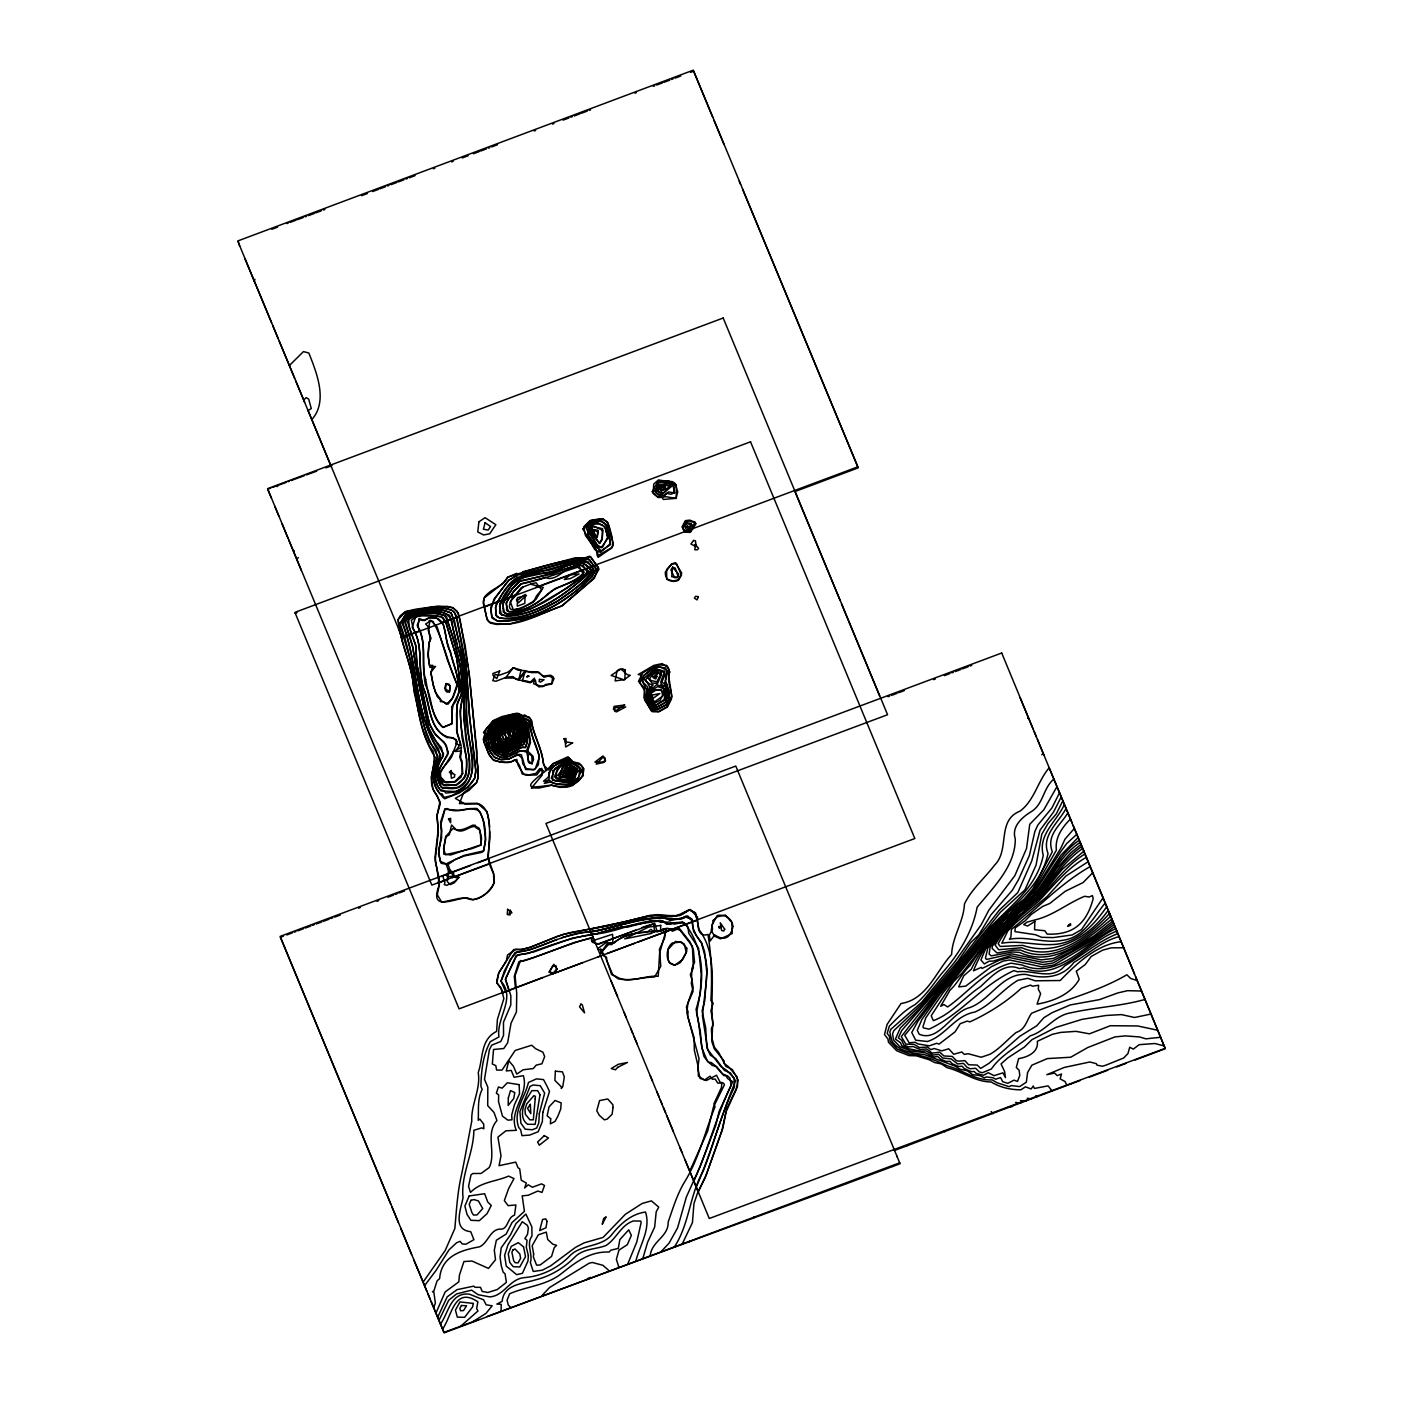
<?xml version="1.0" encoding="UTF-8"?>
<svg xmlns="http://www.w3.org/2000/svg" width="1403" height="1403" viewBox="0 0 1403 1403"><rect width="100%" height="100%" fill="white"/><g stroke="black" fill="none" stroke-linecap="round" stroke-linejoin="round"><path stroke-width="1.5" d="M489.717 831.628L488.191 858.496L489.84 863.81M501.117 1311.191L501.204 1304.334L496.855 1304.071L502.151 1301.353C503.659 1284.096 523.073 1283.78 535.7 1279.799C551.063 1276.046 564.778 1267.4 575.774 1256.211C584.051 1248.617 595.819 1249.319 605.798 1245.618C616.338 1239.182 620.687 1225.082 633.402 1220.961L640.75 1221.084L641.136 1222.609L636.804 1241.901L627.807 1263.91M753.551 1218.242L753.692 1217.015M438.999 877.384L439.314 884.732L437.298 894.676L441.735 902.217L459.553 898.394L467.234 897.867L472.864 899.779C481.86 897.639 491.138 891.94 494.031 882.662L493.47 873.683L490.068 865.756L488.84 858.741L477.914 862.757M438.104 883.153L439.139 878.243L435.14 860.828L438.367 832.382L437.034 815.511L440.209 804.007L437.368 795.834L433.825 791.152C427.126 777.858 437.28 764.582 433.089 751.289C419.357 733.085 418.831 707.989 413.447 686.4C411.868 663.303 399.697 642.223 398.171 619.46L400.101 615.917L405.449 611.498L416.007 609.148L438.332 606.061L452.397 607.499L457.132 611.164L459.991 619.302L467.971 666.741M650.22 1255.931C651.202 1241.427 668.74 1236.815 668.161 1222.101C673.072 1207.948 677.403 1193.199 685.593 1180.309C699.273 1157.37 705.183 1131.169 715.056 1106.686L713.899 1103.81L721.493 1087.378L721.861 1082.45L720.195 1082.397L716.495 1075.242L706.34 1080.52L700.027 1078.381L697.782 1068.385L699.045 1058.739L686.821 1012.703L687.908 1003.092L693.1 991.36L691.276 983.433L691.96 979.206L690.311 974.594L693.363 967.982L692.398 946.201L680.122 930.364L677.316 929.172L672.265 931.224C665.706 922.578 658.06 936.871 650.957 929.382L646.748 932.276C635.296 932.837 622.95 934.731 614.321 942.851L609.06 943.816L602.799 950.796L600.554 948.937L601.063 952.725L606.692 957.618L606.429 959.915L612.725 974.647L618.004 978.768C630.333 981.381 642.504 977.154 654.64 976.997L660.795 966.229L659.428 949.305L664.601 938.169L665.969 929.049L657.165 931.785L654.78 923.437L597.064 944.307L591.522 940.676L591.329 937.958L574.336 942.5L532.211 958.214L523.337 961.02L520.46 960.599L515.076 975.646L516.742 993.429L516.444 1011.949L511.043 1023.155L507.64 1042.832L503.765 1048.532L493.54 1049.479L492.33 1064L495.82 1065.649L496.609 1070.068L502.046 1070.086L515.164 1050.461L531.719 1045.217L535.683 1048.743L542.943 1052.215L544.662 1056.599L541.909 1063.79L536.262 1065.105L533.28 1068.56L523.161 1069.77L516.778 1074.102L513.428 1066.227L508.833 1060.808L506.255 1070.945L511.253 1070.436L514.024 1077.258L523.354 1075.715C529.352 1095.041 507.728 1110.808 516.339 1130.327L505.922 1130.8L497.925 1137.114L500.994 1155.721L499.065 1165.683L515.743 1162.122L518.04 1167.752L519.706 1168.804L521.232 1180.186L526.353 1183.045L524.634 1187.955L528.247 1184.798L532.421 1187.236L541.576 1183.869L544.522 1185.465L542.014 1192.41L537.858 1191.042L528.265 1195.251L522.197 1195.847L524.424 1211.368L512.007 1222.574L506.15 1234.061L496.364 1240.234L494.294 1250.213L495.522 1259.719L488.49 1268.4L471.952 1261.034L463.937 1261.543L459.43 1275.117L458.816 1281.851L445.154 1291.953L435.93 1313.12M254.294 281.284L254.925 279.267M293.701 552.01L294.139 550.713M635.857 1261.034C639.908 1244.952 650.992 1228.818 645.52 1212.052C630.999 1213.858 619.705 1224.451 611.112 1235.499C599.905 1247.811 580 1243.987 568.724 1257C556.763 1268.786 540.944 1276.397 524.178 1277.624C509.429 1278.992 504.203 1296.004 489.682 1296.898L478.16 1294.688L471.548 1290.146L456.606 1293.899L448.644 1300.318L438.964 1320.381M642.802 1258.579L647.572 1242.374L654.675 1227.011L656.201 1211.859L658.744 1207.106L651.395 1200.863L642.118 1203.476L625.37 1214.296L603.08 1237.428L584.104 1242.883L575.44 1247.39L550.748 1265.804L542.312 1270.189L533.245 1271.469L530.387 1262.647C533.07 1253.721 525.862 1244.18 531.983 1236.008L531.842 1226.871L525.879 1214.051L516.006 1223.574L510.482 1234.85L501.222 1247.776L500.047 1257.141L501.292 1265.874L503.168 1272.223L504.992 1273.696L506.43 1282.342L497.241 1289.55L487.841 1292.496L482.158 1291.409L480.51 1287.323L475.091 1287.323L473.705 1286.148L457.045 1289.655L447.189 1296.863L437.666 1317.259L443.962 1332.359L478.441 1319.697M433.632 1307.596L435.368 1303.212L433.808 1291.917L432.457 1291.812L433.983 1290.672L437.07 1280.886L439.613 1278.624C441.384 1256.053 461.096 1250.126 479.563 1246.829C488.612 1242.69 490.226 1227.958 501.73 1229.168C508.412 1227.906 507.623 1217.12 514.515 1215.191L515.901 1204.967L508.132 1205.651L504.343 1200.6L508.587 1188.657L513.989 1178.59L508.605 1176.1C495.89 1181.659 480.58 1181.852 470.479 1192.427L468.549 1186.359L471.022 1174.802L472.846 1173.522L481.071 1173.452L489.244 1167.524C496.434 1152.337 484.964 1134.22 496.943 1120.559L493.996 1112.456L487.7 1105.617L487.823 1087.167L484.491 1079.328L489.384 1049.777L491.716 1045.147L500.818 1041.482L503.554 1035.291L503.467 1022.226L510.815 1004.969L510.85 995.762L505.624 979.294L506.202 977.505L515.988 957.039L518.023 954.759L527.265 953.602C550.099 945.394 572.757 936.73 596.871 933.732C618.565 927.015 640.399 923.367 662.637 920.631L666.653 924.331L682.612 922.087L685.313 924.419M1066.087 808.374C1058.721 822.596 1040.991 835.451 1048.023 853.48C1039.833 892.501 1002.356 910.95 980.662 941.027C969.14 955.233 958.319 970.052 945.412 983.082C931.522 1000.269 918.895 1018.648 904.725 1035.256L909.109 1042.78L915.177 1042.289L917.895 1043.902L929.224 1045.849L936.766 1043.271L939.045 1044.148L955.04 1031.871L960.231 1023.681L967.158 1021.103L969.894 1021.875C988.466 1013.369 1006.161 1002.163 1021.261 988.291L1030.486 985.116L1032.485 986.186L1038.641 985.257L1038.29 989.238L1040.64 993.657L1037.045 1004.162C1053.197 1001.304 1070.91 994.359 1079.205 979.259L1076.276 971.192L1085.185 964.615L1091.236 956.443L1102.618 950.164L1111.176 947.849L1123.715 947.762M1064.403 804.322C1057.09 821.281 1037.606 834.452 1043.253 855.374C1035.379 894.798 997.13 913.3 976.172 944.57C951.602 975.523 925.033 1005.407 901.305 1036.659L905.812 1044.13L914.177 1044.411L919.368 1047.532L927.541 1047.059L930.785 1049.654L934.152 1048.515L941.799 1050.847L948.744 1048.795L953.742 1054.267L961.827 1051.987L964.317 1054.372L968.298 1053.741L981.223 1057.248L990.185 1054.179C1000.216 1048.357 1007.231 1039.693 1016.07 1032.52C1025.681 1029.451 1026.522 1020.349 1031.573 1013.282C1063.299 1000.023 1096.988 992.202 1126.872 974.769L1130.695 978.487L1137.272 980.609M693.836 1181.186C708.48 1148.566 716.986 1113.754 732.787 1081.766L727.543 1078.451L725.772 1075.224L722.527 1073.891L716.477 1066.368L712.163 1065.403L707.217 1060.703L701.781 1047.55L700.29 1031.275L696.537 1012.878L700.29 993.166L701.29 974.489L698.484 948.06L688.803 933.363L687.856 926.699L682.717 922.367L674.44 924.139L670.055 922.052L660.673 922.262L656.201 920.596C634.454 921.561 613.76 933.591 591.75 934.205M681.998 1244.443L692.433 1222.627L693.941 1203.651L697.501 1193.129L705.446 1177.117L722.773 1128.486L726.719 1108.598L737.557 1086.15L737.259 1077.066L728.56 1066.736L724.246 1063.509L724.123 1060.966L714.302 1048.83L711.865 1041.657L712.812 1021.77L710.935 1010.581L713.198 1003.215L710.883 1000.514C712.215 978.365 711.567 956.25 707.954 934.451C696.888 938.063 697.905 923.612 697.449 917.071L690.346 909.477L681.84 914.563L672.002 916.457L651.08 915.317L625.598 921.561M689.347 1241.83L689.82 1240.883M698.448 1192.41L696.256 1187.078C711.409 1152.249 721.072 1115.543 735.646 1080.819L730.472 1072.927L724.404 1070.419L715.74 1058.616L710.234 1055.038L706.779 1047.427L705.691 1027.908L702.096 1010.932L704.744 1000.795L706.814 972.542L704.587 951.602L701.64 943.009L693.678 931.662L691.644 919.491L685.593 916.966L676.649 919.158C647.484 914.16 619.512 927.26 590.593 931.487M689.75 1171.207L707.673 1131.116L713.373 1107.195L724.474 1084.747L723.352 1082.941L717.705 1083.081L715.197 1079.047L712.303 1079.24L710.023 1076.171L704.552 1079.994L698.361 1076.171L698.273 1067.052L694.327 1050.216L694.082 1037.606L687.61 1016.088L688.101 1011.844L686.383 1007.407L693.17 987.73L691.609 977.979L691.767 968.754L694.555 962.353L693.38 949.831L690.03 941.939L679.455 928.54L670.178 928.874L665.338 932.837L659.603 953.303L658.217 976.33C644.24 974.91 628.79 984.66 616.163 976.523L611.568 974.524L605.745 957.249L603.711 955.864L602.027 950.182L598.046 949.41M696.291 1187.148L685.243 1160.316M698.22 1191.849L706.446 1174.258L721.914 1130.537L725.965 1112.035L736.4 1089.184L738.136 1080.012L732.313 1069.542L725.807 1066.315L718.862 1052.724L714.373 1047.164L711.847 1037.746L711.391 1028.68L712.934 1025.33C709.076 993.499 719.546 957.425 699.15 929.751L695.555 912.774L689.399 909.758L675.474 916.369L657.428 914.616L589.698 929.347M1061.264 796.834L1053.6 811.951L1040.061 830.12L1031.749 860.968L1017.771 892.641L999.392 910.038L952.707 969.947L922.911 1005.214L900.182 1028.153L895.412 1039.097L900.48 1042.727L901.919 1045.831L909.372 1048.9L920.877 1051.268L925.805 1050.777L932.977 1055.074L938.73 1054.284L942.763 1058.055L951.094 1058.879L957.705 1063.93L963.51 1063.386L967.018 1067.315L970.21 1068.735L975.716 1068.279L979.329 1071.892L982.381 1072.716L991.377 1068.981C1001.163 1054.635 1017.403 1046.848 1030.311 1035.8C1045.621 1031.345 1054.355 1015.456 1070.577 1012.878C1095.094 1007.372 1120.716 1006.267 1145.006 999.445M497.819 601.729L498.977 599.432M1062.878 800.727L1056.231 814.003L1047.936 823.649L1041.78 834.241L1036.08 865.09L1024.962 889.835L1000.357 912.318L952.935 971.7L901.761 1030.451L898.358 1037.887L901.673 1040.254L903.865 1044.989L908.565 1046.919L913.16 1046.533L920.193 1049.567L926.664 1048.918L932.188 1053.127L939.764 1052.11L943.886 1055.933L952.269 1056.424L956.337 1060.615L958.635 1061.177L964.861 1060.598L968.579 1064.737L977.277 1065.087L980.644 1068.455L989.027 1063.281L1019.946 1036.168L1036.729 1025.803L1043.885 1017.666L1052.32 1012.58L1070.226 1004.951L1099.601 999.602L1117.56 993.008L1127.503 990.676L1141.551 991.009M1067.929 812.775C1060.405 825.367 1045.884 834.995 1052.32 851.744L1032.854 888.888L1024.295 898.867L1002.531 917.439L995.271 925.331L947.534 982.503L918.088 1020.981L911.757 1032.503L915.685 1040.202L927.453 1041.5C945.692 1035.782 954.969 1015.456 974.875 1012.037C991.535 1004.741 1002.584 989.413 1017.982 980.294L1027.697 978.329L1035.186 980.785L1060.194 980.522C1076.627 963.598 1096.672 944.482 1121.207 941.659M1049.163 767.792C1037.746 781.19 1034.432 800.341 1020.104 811.109C996.218 820.439 1010.265 849.639 994.569 865.16C984.678 878.19 971.718 888.958 964.475 903.883C963.651 921.806 952.251 936.906 951.62 954.496C936.117 971.086 926.839 999.637 901.059 1003.496L887.117 1024.383L884.486 1034.52L887.976 1039.044L888.45 1042.201L896.692 1050.759L908.934 1055.6L916.194 1055.81L928.944 1059.651L934.784 1062.597L941.466 1063.948L946.92 1067.648C962.107 1071.226 975.085 1081.994 991.132 1081.941C1000.216 1087.535 1010.634 1089.815 1020.946 1089.798L1025.453 1086.834L1031.152 1088.974L1033.257 1085.992L1034.467 1088.447L1048.059 1085.869L1052.127 1090.92M660.603 1252.178L669.073 1243.146L677.561 1227.923L686.348 1197.04L700.641 1165.384L715.828 1125.083L719.195 1111.158L731.209 1085.238L729.946 1078.065L727.245 1075.663L723.825 1075.575L714.443 1065.017L711.198 1062.509L708.375 1062.404L704.008 1056.512C699.869 1041.096 699.834 1024.891 696.028 1009.388C705.499 980.171 703.973 947.2 684.173 922.718L676.877 922.455L668.547 924.226L660.427 920.403L650.185 921.227L628.281 926.945L621.687 926.734L594.942 934.223L572.477 938.081L534.052 951.83L516.181 955.496L505.326 979.417L508.956 990.325M674.229 1247.214C689.592 1223.872 689.399 1195.444 703.078 1171.33C714.302 1143.445 720.774 1113.842 734.488 1087.185L734.067 1078.135L726.631 1070.296L721.072 1066.718L707.708 1049.532L702.412 1015.614L706.463 980.188L707.042 968.579L705.884 959.81L701.482 943.044L696.362 935.766L692.942 927.839L692.416 921.262L687.751 915.966L683.419 918.351L670.722 920.193L664.391 918.088L651.466 918.123L640.084 919.982L596.678 931.013L580.912 932.89L561.709 937.678M1059.546 792.748L1051.934 807.935L1037.904 824.964L1034.888 831.4L1029.416 855.374L1018.455 879.769L1012.282 890.326L990.869 914.949L978.856 934.784L970.736 942.641L958.196 960.827L922.28 1003.759L893.799 1030.679L892.589 1033.801L893.501 1039.939L899.972 1046.691L910.161 1050.882L924.928 1052.636L933.749 1057.003L937.678 1056.477L940.448 1059.055L946.131 1061.457L949.919 1061.334L952.304 1063.79L958.74 1066.508L962.142 1066.192L964.212 1068.507L971.42 1071.699L974.173 1071.471L975.979 1073.26L983.433 1075.277L988.256 1072.716L994.043 1075.68L1002.935 1072.839L1005.442 1077.592L1004.671 1071.717L1001.058 1063.895L1007.828 1057.88L1024.418 1047.059L1031.906 1039.693L1055.793 1027.452L1082.064 1019.35L1106.125 1015.474L1121.348 1014.597L1134.589 1017.491L1151.021 1014.036L1165.279 1048.707L1135.115 1060.037M426.81 1291.093L424.565 1285.692L436.158 1270.276L448.96 1249.898L456.624 1242.725L460.079 1241.339L462.288 1244.005L466.024 1244.18L473.916 1239.673L470.706 1231.676C452.204 1229.87 460.903 1209.035 463.043 1197.741C460.535 1174.82 473.705 1153.459 473.846 1130.309L481.72 1127.872L483.842 1128.819L483.684 1124.066L479.826 1119.103L478.213 1120.295C478.844 1110.352 477.143 1099.233 482.194 1089.394L480.913 1086.413C481.229 1071.068 482.878 1055.319 490.278 1041.692L498.924 1036.94C496.171 1017.561 516.199 998.498 501.046 981.135L510.359 959.249L516.883 952.023L529.177 950.077L556.921 939.449M1027.715 718.318L1028.259 717.424M541.786 1295.776L549.555 1287.533L589.067 1263.261L592.276 1262.472L602.869 1265.278L609.042 1270.68M1070.524 818.984C1062.317 827.068 1054.723 837.889 1056.406 850.095L1033.432 890.274L1027.557 897.517L1018.28 904.567L1010.616 913.02L1002.899 918.281L939.589 994.499L921.894 1019.437L917.316 1030.293L919.175 1034.186C938.817 1042.797 951.62 1011.809 969.701 1007.617C990.483 1000.146 1002.198 972.823 1026.119 974.454C1042.99 979.013 1062.264 978.329 1073.804 962.458C1088.675 953.654 1102.179 941.115 1119.12 936.573M1049.426 768.423L1056.985 786.609L1043.797 809.864L1029.749 824.28L1026.54 848.447L1014.86 875.647L988.869 910.126L981.1 924.91L954.443 962.353L921.666 1002.321L890.73 1029.381L889.853 1032.275L891.817 1040.693C898.604 1051.619 912.651 1053.162 924.051 1054.495L954.934 1066.07L959.792 1069.086L967.228 1070.787L972.612 1074.645L979.522 1075.522L984.468 1077.855L986.169 1076.96L993.114 1077.767L995.569 1079.223L1000.567 1077.609L1002.742 1081.713L1007.792 1083.326L1013.983 1080.17L1017.526 1081.415L1019.788 1075.347L1019.104 1070.226L1016.298 1067.508L1018.631 1058.616C1027.399 1057.231 1038.904 1052.303 1037.308 1041.324L1052.32 1034.327L1060.686 1032.415L1075.978 1031.345L1089.429 1033.836L1110.334 1025.716L1137.693 1025.961L1157.703 1030.24M442.611 1329.079C452.117 1315.225 454.432 1286.007 477.879 1301.826L476.652 1308.596L477.985 1310.981L460.833 1326.098M423.092 1282.167L445.172 1250.529L454.853 1228.519C456.378 1211.455 457.378 1193.181 461.113 1176.591C465.007 1158.492 468.111 1139.446 471.794 1120.997C470.917 1104.512 480.966 1089.219 478.23 1072.593C483.334 1058.108 480.177 1039.623 496.609 1031.398L497.399 1019.437L503.852 998.62L501.555 989.325L496.785 982.854L496.802 980.504L498.766 972.91L513.673 949.515L520.495 949.743L528.949 947.726L556.938 936.467L570.162 932.574L608.499 925.945L649.133 915.545L679.578 915.633L689.083 909.845L694.941 912.844L697.309 920.193M440.489 1324.011C448.732 1312.664 450.556 1291.988 469.374 1294.162L483.597 1299.809L486.122 1304.808L492.207 1305.807L485.912 1313.436L472.618 1321.836M1053.863 779.086C1043.288 787.872 1043.569 803.305 1032.134 811.109C1022.489 816.792 1011.177 826.455 1015.298 838.976C1015.369 866.317 993.078 887.59 977.119 907.232C972.419 932.469 958.337 954.864 941.448 973.787C933.013 984.485 925.577 996.025 914.809 1004.758C904.777 1010.002 897.359 1018.052 889.362 1026.119L887.17 1033.397L889.362 1036.221L890.133 1041.447L897.411 1049.181L909.618 1054.109C923.139 1054.705 935.976 1060.773 948.007 1066.105C962.949 1070.138 976.014 1080.924 992.114 1079.854L997.007 1082.748L1009.143 1086.659L1011.282 1085.571L1019.648 1086.606L1026.33 1082.204L1027.575 1072.576L1031.871 1065.193L1047.287 1058.599L1070.699 1057.231L1087.746 1047.532L1114.947 1036.922L1125.294 1035.905L1139.482 1036.94L1145.883 1038.834L1160.597 1037.291M1105.406 902.76C1093.007 917.667 1083.835 937.905 1062.124 940.396C1044.323 943.781 1026.961 935.713 1009.423 939.308L1010.897 937.046L1011.388 929.417C1037.676 908.127 1060.773 883.241 1090.394 866.458M1103.249 897.517L1081.538 929.575L1072.225 934.942L1053.267 937.59L1041.535 937.292L1035.484 934.731L1014.983 931.627L1015.228 927.857L1025.242 920.754L1031.17 914.51L1042.692 906.426L1049.707 903.497L1065.21 891.308L1083.151 882.522L1092.919 872.526M1041.798 754.796L1043.148 753.271M296.717 559.323L298.313 557.57M1106.897 906.443C1094.147 924.963 1076.82 943.693 1052.724 944.517C1035.554 945.517 1018.946 940.256 1001.83 943.202L1007.845 930.873L1015.597 922.981L1046.866 896.745L1065.877 876.068L1088.36 861.582M1108.37 910.056C1089.71 936.941 1055.494 956.864 1022.892 945.394L1000.234 946.464L998.199 943.763C1007.126 925.559 1023.892 913.967 1038.816 901.112C1053.6 885.486 1067.385 867.966 1086.536 857.215M587.278 1278.659L590.681 1277.396M303.714 400.065L306.17 397.593L308.678 399.118L311.273 408.536L308.099 410.623M1074.4 828.331L1064.982 839.169L1060.738 848.359L1034.011 891.642L1013.036 911.985L1003.268 919.123L942.781 993.184L925.805 1017.841L922.928 1026.75L923.42 1027.89L929.049 1029.171C960.389 1014.807 982.679 984.468 1014.018 970.595L1017.526 971.805C1033.204 969.561 1051.882 981.03 1064.702 965.878C1082.572 955.285 1098.409 941.167 1117.91 933.574M289.369 365.534L303.469 351.592L308.818 353.012C316.797 372.882 328.179 401.433 311.799 419.567M1079.363 840.187C1056.143 855.321 1048.602 884.679 1027.592 901.41C1005.25 920.649 983.871 942.22 971.367 969.175L963.721 975.839L958.705 986.87L965.667 986.151L991.377 966.667L1003.198 961.09L1009.669 959.968L1041.903 966.895L1053.881 965.036L1096.129 939.852L1114.982 926.348M277.075 486.543L278.513 485.21M1073.19 825.42L1082.835 848.394C1063.737 861.46 1051.426 881.137 1037.115 898.779C1018.613 911.722 1002.338 927.944 990.097 947.165L989.15 954.198L991.307 955.864L1012.405 951.971L1019.543 952.409C1054.162 968.491 1086.641 939.326 1111.983 918.93M1083.975 851.13L1062.264 869.281L1037.483 899.674L1029.539 904.812L1022.05 913.265L1012.054 920.508L1001.093 933.767L992.377 946.183L992.079 948.34L997.042 953.005L1013.282 950.094L1020.665 950.059C1054.249 965.72 1087.641 938.151 1110.843 916.089M1109.685 913.265C1088.36 937.186 1054.951 962.142 1021.77 947.726L998.638 949.743L995.095 945.043C1005.828 925.243 1023.769 912.125 1040.149 897.745C1054.53 882.662 1066.754 864.879 1085.133 853.883M597.731 948.621L605.868 942.711L612.848 943.026L612.602 934.24L594.241 940.22M1076.873 834.259L1066.771 843.466L1060.054 852.673L1032.696 895.342L1003.636 919.965L962.3 972.805L953.286 981.925L931.206 1015.702L933.328 1020.665C951.55 1013.948 964.159 997.515 980.188 986.905C990.237 977.979 1003.917 961.546 1019.139 968.508L1023.453 967.947C1060.142 982.731 1085.747 942.623 1116.893 931.083M1078.188 837.398L1061.054 855.058L1035.186 894.342L1004.004 920.806L979.084 951.9L969.911 965.72C961.949 973.016 957.916 983.065 949.954 990.255L940.659 1006.284L943.833 1004.53L947.674 1006.968C968.508 992.184 985.765 969.596 1010.984 963.177L1022.278 965.036C1058.669 980.557 1085.975 942.237 1115.894 928.611M1080.257 842.326C1054.881 859.162 1046.182 890.993 1021.577 908.285C1000.918 924.682 983.012 946.008 973.489 970.806L981.171 967.386L982.082 968.438L999.269 960.231L1009.757 957.6L1042.973 964.633L1053.074 963.019L1095.568 938.449L1114.228 924.472M1081.099 844.29L1070.752 852.901L1056.301 868.895L1036.343 897.008L1005.092 923.332L985.52 949.112L980.907 960.003L984.31 963.931L989.133 961.16L993.149 961.09L1010.634 955.724L1042.254 962.265L1052.268 961.02L1071.892 951.234L1095.006 937.046L1113.526 922.736M516.672 573.318L507.728 577.282C502.607 587.191 490.576 588.576 484.316 597.415L483.334 601.361L486.806 618.477L489.366 621.95C513.936 630.403 539.015 613.637 561.972 606.008L594.363 578.229L598.467 567.478L589.786 556.202L584.402 557.973C558.447 560.656 532.386 569.355 507.676 577.177L503.572 582.789L484.456 597.801L483.263 603.255L487.35 620.196L490.331 623.107L497.03 624.475L510.71 623.651L534.596 616.601L561.884 605.798L593.083 578.895L599.046 569.162L590.873 556.973L584.507 558.184L575.686 557.71L522.547 571.828M1081.941 846.29C1062.948 859.776 1050.601 879.734 1036.729 897.902C1017.754 911.757 1000.602 928.137 987.8 948.147L985.45 958.179L986.537 959.424L1011.528 953.847L1041.289 959.88L1053.372 958.424L1073.085 948.744L1093.919 935.994L1112.825 921.017M517.374 574.984L508.921 580.14L506.062 583.525L495.206 598.116L490.647 607.709L491.646 616.531L497.153 621.038C535.455 621.862 573.248 599.519 596.468 570.004L589.541 559.411L582.035 559.622L565.795 562.41L517.426 575.125L508.938 580.176L493.996 599.116L490.98 609.481L492.225 618.249L498.539 621.371C534.701 621.739 566.777 600.922 592.259 576.879L596.082 568.25L588.26 559.008L585.261 559.99C563.708 560.674 542.838 570.547 521.32 574.055M518.128 576.756C507.36 583.192 501.572 595.012 495.785 605.658L495.68 614.9L498.854 617.566L505.554 618.933C524.669 619.337 541.716 608.92 558.271 600.677C570.565 590.944 586.542 583.525 593.679 569.022C582.333 550.8 560.621 569.688 545.101 570.811C521.39 570.565 503.011 586.033 495.417 607.692L496.539 616.496L500.047 618.267C536.192 619.74 570.021 596.082 593.907 570.828L588.208 561.831C565.199 561.901 543.049 572.477 520.075 576.282M552.607 973.892L556.342 969.438L556.254 966.018L552.501 966.509L549.625 971.928L551.835 974.191M502.292 993.078L542.943 977.505M483.632 607.306L596.363 565.093M685.243 531.807L692.731 529.036M441.138 876.489L470.479 865.563M438.595 882.943L447.75 879.418M271.831 229.303L277.619 227.128M361.536 195.718L367.323 193.544M372.637 191.545L378.424 189.37M387.894 897.201L393.489 895.096M395.348 894.395L397.084 893.729M1089.394 1077.118L1107.739 1070.261M1125.978 1063.421L1116.77 1066.894M315.728 212.905L321.515 210.731M323.444 210.012L324.882 209.468M387.579 185.95L389.017 185.406M398.189 181.969L403.976 179.794M405.905 179.075L407.344 178.532M409.273 177.813L415.078 175.638M379.862 188.844L385.65 186.669M390.946 184.687L396.751 182.513M433.404 168.763L434.842 168.237M451.731 161.906L453.169 161.363M462.324 157.925L468.111 155.751M473.425 153.769L479.212 151.594M480.65 151.05L486.438 148.876M488.367 148.157L489.805 147.613M491.734 146.894L497.539 144.719M534.192 130.988L535.63 130.444M552.519 124.113L553.939 123.569M563.112 120.132L568.899 117.957M570.828 117.238L572.266 116.695M574.195 115.975L580 113.801M581.438 113.257L587.226 111.1M589.155 110.363L590.593 109.837M634.98 93.194L636.418 92.651M653.289 86.32L654.727 85.776M656.674 85.057L662.462 82.882M663.9 82.339L669.687 80.164M671.616 79.445L673.054 78.901M674.983 78.182L680.788 76.008M690.522 72.36L693.573 71.22L712.706 117.273M295.156 613.374L297.033 612.673M402.17 637.383L420.654 630.473M441.173 622.792L515.076 595.135M535.613 587.454L857.882 466.831L693.31 70.15L237.721 240.983L402.258 637.699L458.886 616.531M795.396 491.383L858.145 467.883L742.573 189.23M887.976 696.712L889.625 696.098M891.501 695.397L897.096 693.31M898.744 692.679L904.356 690.592M933.574 679.666L935.24 679.052M944.359 675.632L949.954 673.545M951.83 672.844L953.479 672.23M955.338 671.528L960.95 669.441M962.598 668.81L968.193 666.723M970.069 666.022L971.718 665.408M398.961 893.045L404.538 890.94M334.598 917.141L340.192 915.054M358.572 908.179L360.325 907.531M376.969 901.305L378.705 900.656M582.666 962.633L552.116 974.085M637.681 942.15L696.817 920.368M634.612 943.29L607.113 953.531M1080.275 1080.503L1071.243 1083.817M308.485 215.606L314.29 213.449M291.158 480.527L304.381 475.635M294.209 932.188L295.963 931.539M297.822 930.838L303.399 928.751M323.549 921.262L329.144 919.193M331.003 918.491L332.739 917.843M312.606 925.331L314.342 924.682M597.941 956.951L600.993 955.811M894.342 1150.495L907.075 1145.76M907.18 1145.725L1071.138 1083.853M899.814 1162.771L444.085 1332.85L280.162 936.397L735.786 766.038L900.06 1163.736L892.571 1166.524M827.7 1190.656L680.911 1244.829M873.701 1173.557L846.588 1183.658M874.174 1173.382L892.501 1166.542M238.44 241.86L239.58 245.911M305.117 216.851L306.555 216.325M270.797 488.069L267.71 489.209L271.428 498.223M272.813 487.315L278.881 485.07M279.969 484.666L286.037 482.422M305.152 928.102L310.747 926.033M316.219 923.998L321.796 921.911M286.756 934.942L292.35 932.872M828.173 1190.481L846.097 1183.834M286.773 223.603L288.211 223.077M290.14 222.358L295.945 220.218M297.383 219.692L303.188 217.57M288.053 481.685L289.141 481.282M452.24 877.734L488.928 864.125M306.398 474.898L316.675 471.18M325.864 467.865L331.95 465.656M283.459 936.152L280.39 937.274L390.788 1204.195M487.157 1316.452L680.42 1245.005M523.284 586.682L510.289 601.624L513.27 609.744L520.846 608.692L533.315 602.238L536.647 595.696L541.646 589.891L536.051 582.754L531.667 583.718L521.302 587.647L511.762 599.169C501.046 620.372 530.878 603.869 536.034 599.291L543.242 587.401L530.474 584.192M623.563 922.087L562.691 934.503L530.772 947.13L522.214 949.357L515.725 949.287L507.483 955.04L506.413 960.862L498.766 972.91L496.89 982.819L500.871 987.835L502.449 993.008M435.386 607.078L447.101 606.306L453.52 608.201L458.325 613.304L465.042 645.029L469.128 673.177L476.704 753.429C476.003 763.267 480.72 773.369 476.441 782.839L463.604 792.818L459.395 803.603L477.494 803.27L487.069 811.653L489.261 823.543L489.945 838.187L487.806 857.391L493.663 873.595L494.382 882.54C489.717 891.94 477.23 904.146 465.814 897.85C451.819 899.481 428.809 911.599 439.349 884.714L435.035 856.97L438.157 829.945L436.999 815.424L439.981 801.657L433.053 788.96L431.247 777.315L435.298 757.392C422.128 737.925 419.655 714.109 414.025 691.732C413.183 666.758 400.136 643.872 398.206 619.53L405.607 611.866L431.826 607.166M435.965 608.464L444.663 608.341L452.222 610.568L455.344 613.585L456.484 617.32M1043.551 1093.568L1044.569 1093.866M1008.108 1107.195L1012.58 1106.423M431.019 608.604L406.204 613.251L400.013 625.072L410.939 662.251L417.989 701.412L426.056 733.909L429.318 741.994L435.789 750.149L437.473 758.742C431.195 769.51 431.773 784.031 439.841 793.712L442.173 793.905L444.646 798.798L459.447 792.905L467.725 787.329L471.741 782.856L474.6 778.349L475.88 772.071L469.549 716.845L466.006 664.987L457.378 620.161L454.204 612.146L451.152 609.779C436.175 605.57 420.83 610.059 406.344 613.62L399.82 623.23C417.024 666.337 413.008 716.53 438.052 756.235C432.633 767.283 430.616 781.857 438.753 792.081L443.26 797.711L451.766 795.554L467.655 787.153L474.617 778.402L475.81 769.721L469.426 714.741L466.866 671.827L461.955 646.064M430.195 610.024L416.358 612.182L407.063 615.286L402.451 622.178C418.427 665.583 414.499 715.898 440.788 755.095C434.141 765.915 432.212 780.91 441.156 790.994L455.677 791.538C489.857 776.105 461.359 734.751 466.427 707.463C467.445 675.544 460.535 643.363 451.275 613.111L443.366 610.34L435.947 609.639M642.153 927.365L653.816 923.788L654.552 931.75C639.715 931.697 622.985 933.907 611.69 944.622L606.798 944.219L600.782 952.83L604.272 954.584M635.734 930.119L598.853 944.079L592.364 942.29L591.54 937.87C566.777 943.956 543.312 955.443 518.829 961.844L514.27 976.418L515.427 987.782M1020.455 1100.671L1026.031 1101.162M1020.63 1103.302L1015.614 1102.39M1027.242 1098.181L1031.468 1099.005M1164.122 1045.884L1154.862 1043.516L1139.183 1044.674L1133.308 1049.111L1129.731 1047.252L1127.959 1053.548L1123.645 1058.02L1105.582 1065.28L1102.372 1066.245L1096.953 1065.123L1096.339 1063.667L1089.833 1061.983L1064.351 1067.42L1046.813 1074.68L1054.635 1073.102L1057.213 1075.627L1061.527 1074.014L1060.124 1078.872L1065.035 1081.52L1066.981 1085.378M1035.695 1095.866L1037.554 1096.602M445.382 874.876L448.381 876.77L453.572 876.016L455.396 877.559L458.904 877.278L454.326 882.785L450.328 884.609L447.276 881.628L448.872 871.824L445.961 863.704L440.104 861.354L438.63 849.832L441.647 837.714L440.805 824.543L445.067 809.268L458.991 810.303L470.514 808.514L477.055 809.829L480.247 812.109L483.316 820.545L485.789 839.608L483.597 851.2L481.72 852.393L464.375 855.935L455.256 859.46L447.943 864.581L441.191 863.319L438.508 854.111L441.892 830.927L440.56 822.211L444.891 808.882L447.013 808.602C456.554 813.898 467.111 807.672 477.09 808.549C486.455 819.931 486.806 837.17 483.456 850.884L464.147 855.392L447.627 863.091L450.31 871.281L454.221 877.033L458.834 877.296L455.589 880.874L446.82 885.346L444.313 884.644L444.961 882.487L442.664 875.893M667.968 930.785L663.882 928.716L658.445 931.276L663.444 930.399L663.654 932.399M510.71 1307.491L508.237 1304.93L507.097 1300.125L509.657 1293.759C526.616 1286.341 546.398 1285.586 561.638 1273.433C575.668 1262.156 590.119 1251.195 609.183 1252.055L610.761 1250.196L618.285 1248.407L619.845 1239.638L628.719 1229.835L631.35 1235.341L627.351 1244.671L618.969 1250.073L616.373 1259.333L618.828 1267.137M991.149 1111.509L993.114 1113.684M590.225 930.592L594.556 940.957M1082.835 848.394L1134.571 974.085M421.338 1277.993L424.565 1285.692M437.648 1317.224L431.124 1301.51M1020.051 697.677L1033.099 729.069M1037.413 739.469L1043.937 755.182M1056.985 786.609L1072.138 822.895M714.022 120.448L723.966 144.421M279.302 341.42L294.7 378.354M245.139 259.292L271.568 322.743M304.626 402.275L295.787 380.967M398.557 628.772L401.854 636.716M274.742 506.22L278.776 515.918M1034.151 731.594L1036.361 736.943M739.258 181.233L740.574 184.407M795.115 491.927L839.853 599.888M841.502 603.886L879.593 695.87M610.954 980.627L617.513 996.446M624.072 1012.317L626.229 1017.508M650.308 1075.803L652.465 1080.976M272.656 325.373L278.215 338.789M331.354 466.953L307.958 410.255M282.091 523.915L288.018 538.261M288.755 539.997L301.347 570.53M413.85 1260.052L417.129 1267.926M1135.623 976.611L1151.056 1014.141M896.938 1156.177L897.376 1157.247M630.631 1028.171L632.788 1033.397M633.91 1036.115L637.19 1044.06M656.867 1091.639L659.024 1096.848M660.147 1099.584L662.304 1104.792M663.426 1107.528L665.583 1112.719M666.706 1115.455L673.265 1131.327M679.824 1147.18L681.963 1152.389M427.827 1293.548L430.107 1299.073M391.805 1206.65L398.399 1222.644M400.679 1228.151L411.57 1254.528M944.342 1130.853L944.71 1131.765M458.588 641.364L454.449 620.529L450.942 612.918C436.859 606.342 420.9 610.901 407.098 615.356L402.451 624.019C419.287 664.233 413.131 712.777 438.49 749.009L440.384 757.532C433.948 766.845 432.738 780.296 439.946 789.591L444.12 790.661L445.61 792.993C485.403 791.397 468.83 751.447 467.918 726.544C464.621 699.939 468.076 672.756 459.868 646.713M457.062 644.152L449.784 615.408L443.558 612.69L429.388 611.445L416.954 613.549L407.94 617.373L404.993 622.95L412.885 647.695L419.62 688.312L428.774 728.28L435.667 740.714L441.454 747.781L443.278 756.322C435.561 765.231 434.036 779.402 442.454 788.276L457.238 787.451C480.51 775.35 464.393 749.027 465.322 729.613C461.113 711.461 467.164 693.275 462.815 675.159C463.113 656.569 453.607 639.715 451.976 621.424C445.365 604.675 420.409 611.954 407.835 617.092L405.134 621.055L412.57 645.871L416.481 672.019L428.055 726.245L431.44 734.05L443.629 753.902L437.911 766.354L436.438 775L441.156 787.083C481.65 797.921 466.901 749.044 465.13 727.456C462.218 700.886 467.199 673.37 457.764 647.379M455.554 646.941L446.505 616.513C434.386 610.919 419.935 612.339 408.817 619.442L407.536 621.862L415.919 646.432L416.901 664.531L427.389 716.354L430.125 725.456L433.948 732.454L445.084 744.028L448.294 752.026C444.383 762.688 432.475 773.421 442.348 784.575L456.308 785.154C471.005 776.859 466.585 758.848 464.393 745.309C461.377 730.349 458.307 713.425 462.797 698.624C462.99 670.16 455.905 641.031 444.804 615.286C432.79 612.357 419.304 611.515 408.571 618.828L409.501 628.491L415.639 644.608L416.937 664.566L429.388 723.492L435.474 734.856L443.909 741.924L446.452 745.782L447.838 754.498L438.964 768.844L438.49 776.455L443.769 785.557L445.961 785.75L456.133 784.751L464.112 778.472L465.919 775.421L466.392 770.3L466.62 758.97L462.043 737.68L459.991 710.847L463.271 691.205L460.219 664.741L455.677 648.028M456.869 658.638L445.786 622.476L443.19 617.636C432.72 614.637 420.637 612.357 411.377 620.301L413.236 628.842C424.513 648.046 416.428 671.844 424.863 692.205C430.493 709.006 430.37 735.698 453.222 738.048L457.378 741.573L453.134 752.394L440.454 772.404L440.665 776.981L446.014 782.751L455.028 782.05L461.166 777.069L462.096 773.527L462.183 763.916L460.377 758.9L461.464 750.851L455.396 751.534L460.412 743.923L456.852 732.541L456.536 714.18L457.624 702.394L461.341 695.046L461.605 691.714L456.694 658.288L446.4 623.774L441.349 616.443L417.884 615.707L415.604 616.882L412.184 627.299C424.881 645.836 416.27 669.827 424.302 690.048C430.651 706.884 428.757 728.403 447.241 737.645L451.678 737.522L456.308 739.714L455.905 743.713L461.201 745.8L456.606 730.384L457.045 704.762L461.482 693.871L456.904 658.796M456.378 616.917L461.657 644.889M505.641 991.693L501.011 981.153L504.466 970.666L514.936 952.514C540.979 950.006 563.655 932.171 590.453 931.978C616.338 928.12 641.487 915.282 668.109 918.702L669.143 919.666L680.964 918.947L685.821 916.019L691.784 918.807L692.17 921.981M489.524 827.016C489.068 818.51 487.858 808.04 479.142 803.937L464.972 803.972L455.309 798.342L468.988 790.398L476.441 782.839C480.738 772.492 475.722 761.741 476.827 751.061L468.883 671.195M454.011 877.085L453.572 872.719L448.75 869.334L447.136 879.646M421.181 1277.414A334.843 20.94 69.5 0 1 416.989 1267.383M519.198 1084.642L519.513 1093.726L514.445 1104.81L511.692 1115.052L511.972 1119.822L507.868 1120.155L502.502 1116.192L498.503 1101.565L498.661 1094.971L496.364 1093.165L498.416 1087.009L502.204 1088.114L507.29 1082.783L519.198 1084.642M503.239 608.709L503.221 611.831L507.886 614.04C538.138 611.778 563.427 589.488 587.682 572.915L583.104 565.391L576.773 564.9L552.133 574.09L519.899 580.912L512.446 588.488L503.291 602.606L503.239 608.709M506.658 601.887L506.623 610.428L509.061 611.585C523.319 612.129 537.086 604.5 546.819 594.767C557.447 585.244 572.582 584.157 583.28 574.441L579.509 566.619C560.411 572.599 541.207 580.053 521.162 583.929L513.586 591.189L505.922 603.395L508.377 611.69C526.388 612.988 541.698 599.572 554.869 588.646C565.199 584.613 576.545 580.86 584.279 572.161L577.79 567.321C565.619 565.181 560.095 579.123 548.31 578.457L545.662 577.405L521.109 583.823L513.726 591.54L506.658 601.887M452.082 722.755L452.082 723.755L443.032 727.473C430.283 717.407 432.703 698.378 425.319 684.717C421.566 665.11 427.424 643.188 417.129 625.387L419.585 619.758L422.987 620.529L429.318 617.706L436.614 618.092L443.506 624.721L447.048 641.802L456.098 671.248L459.763 691.205L453.222 703.92L451.731 713.689L452.082 722.755M499.924 603.991L499.608 613.304L506.729 616.478C539.453 614.935 567.426 591.926 591.329 571.67C582.806 551.695 559.674 572.722 545.293 573.143C524.599 572.652 507.097 584.244 499.924 603.991M602.361 531.228L602.29 538.05L599.572 543.347L592.382 534.333L591.978 525.266L602.869 530.422L602.08 539.945L599.607 543.435L591.4 532.912L592.627 526.581L602.641 528.703L602.361 531.228M671.599 486.332L663.496 493.277L660.357 493.312L657.972 491.436L659.884 484.579L670.301 485.087L663.356 492.944L659.515 492.19L657.078 490.05L659.848 484.491L671.599 486.332M673.966 485.578L673.878 492.804L668.547 491.927L664.356 495.399L659.34 495.434L655.569 492.471L658.708 481.773L670.055 483.614L673.966 485.578M676.334 484.807L676.176 498.433L666.179 496.732L658.34 497.574L653.167 493.488L653.745 484.035L658.077 480.282L669.021 481.141L676.334 484.807M429.055 642.574L428.073 656.692L429.967 667.442L435.544 666.407L430.791 672.335L433.264 685.716L437.245 696.607L442.208 701.395L448.258 704.025L453.309 696.677L457.325 685.944L456.94 683.805L447.434 659.954L437.157 626.983L430.598 620.231L429.02 620.81L429.862 621.336L428.196 630.333L431.072 638.453L429.002 642.469L428.196 653.395L429.388 665.46L432.878 665.39L430.949 672.703L433.071 683.735L435.298 692.1L440.56 699.325L440.367 701.64L442.892 701.518L446.417 704.253L452.292 698.676L457.045 684.594C447.785 663.9 443.857 641.013 432.861 621.248L430.703 621.003L425.618 623.967L428.476 626.983L430.265 640.68L429.055 642.574M508.342 1098.023L508.167 1105.424L513.761 1098.479L514.796 1092.604L510.499 1090.605L508.342 1098.023M549.204 772.334L549.029 779.174L544.294 783.418L550.222 782.05C561.761 786.574 579.053 785.522 581.105 769.633L568.303 759.9L562.778 761.25L554.15 765.95L549.204 772.334M553.063 770.773L552.519 780.208L564.111 782.348L571.161 781.436L578.317 770.563L567.303 761.671L563.375 762.636L553.063 770.773M660.708 925.419L660.585 931.118L656.358 930.487L651.045 933.539L624.703 938.87L648.396 927.12L660.708 925.419M686.769 948.182L686.681 951.76L680.49 962.44C666.179 971.946 663.356 949.445 672.405 942.939L681.437 942.009L686.769 948.182M517.426 600.379L517.269 606.201L524.81 603.378L525.125 594.416L517.426 600.379M614.672 707.691L614.567 711.093L616.426 711.9L625.72 706.919L614.672 707.691M448.522 819.089L450.661 822.754L450.626 818.317L448.522 819.089M531.491 787.977L539.155 788.012L551.537 785.259C564.725 788.468 582.613 786.136 583.894 768.721L580.579 765.021L573.845 762.46L569.285 758.129L553.203 763.741L548.433 769.914L543.592 764.916C541.909 748.746 533.684 734.067 530.229 718.722L524.757 714.951L522.688 715.618L518.163 713.338L509.868 715.092L493.207 721.107L485.947 729.139L483.491 732.419L485.052 734.593L483.737 741.556L489.349 755.112L493.961 760.566C500.783 761.741 508.728 764.898 514.708 759.724L519.373 765.038L522.197 773.912L529.106 774.877L535.999 773.316L539.752 768.581L544.767 771.668C519.408 790.941 532.263 787.276 551.467 785.084L559.692 787.381L567.18 787.171L572.792 785.47L583.35 775.649L582.122 772.527L582.491 766.757L579.457 763.337L571.775 761.566L568.04 756.761L553.115 763.53L545.942 770.948L543.136 762.004C542.049 747.641 532.737 735.61 531.965 721.23L529.229 717.108L522.933 716.179L516.409 713.268L501.906 716.547L493.032 720.651L486.297 729.104L483.228 739.469L488.402 753.306L492.646 759.461L500.538 762.18L510.183 762.11L516.778 759.409L518.251 765.582L523.88 774.456L526.16 775.105L536.683 774.982L541.839 768.335L542.189 775.087L531.491 787.977M1034.888 921.438L1034.537 929.68L1044.832 930.75L1047.182 934.117C1073.19 935.152 1086.536 923.665 1093.183 898.621L1092.393 895.588L1089.149 897.008L1084.659 896.289C1067.753 903.146 1053.548 915.387 1035.414 919.824L1027.189 922.069L1023.699 924.577L1027.452 926.05L1034.888 921.438M462.744 773.544L454.853 781.611L443.558 782.067C432.071 770.037 452.485 763.337 453.099 751.815L461.499 747.203L459.781 756.813L461.955 760.707L462.744 773.544M425.688 679.455C428.459 694.555 431.58 716.565 442.927 727.228L451.994 723.545L451.678 706.656C467.076 690.136 453.555 669.897 450.468 651.711C442.682 640.522 449.802 615.023 429.336 617.741L424.443 620.582L419.023 618.407L418.006 626.931C427.687 642.749 419.883 662.251 425.688 679.455M605.044 758.321L604.939 760.847L602.325 762.039L594.907 762.127L602.922 755.971L605.044 758.321M445.751 836.469L443.541 848.657L445.505 854.725L471.952 848.622L481.089 845.097L480.177 830.436L475.617 827.419L475.389 825.35L472.829 825.139C466.638 827.945 459.816 832.242 453.011 828.419L445.751 836.469M555.378 1071.173L554.886 1080.38L561.551 1087.097L561.253 1088.482L562.778 1086.641L564.322 1076.855L562.445 1071.857L555.378 1071.173M550.695 1118.752L550.362 1123.873L555.097 1121.365L557.938 1116.051L560.674 1109.159L561.218 1102.916L555.062 1100.461L549.082 1106.792L547.135 1115.806L550.695 1118.752M576.949 768.581L575.09 778.49L571.407 782.05L555.448 780.875L551.239 778.209L555.15 768.335L565.374 761.583L576.949 768.581M579.72 767.669L578.878 777.192L572.108 783.751L568.25 784.926L561.165 784.33L554.203 783.453L549.59 780.524L543.505 781.225L548.222 777.209L550.713 769.318L554.097 765.828L566.707 759.181L569.215 762.39L578.089 765.828L579.72 767.669M624.616 704.99L615.935 710.707L613.409 709.181L614.128 706.375L624.616 704.99M444.277 845.816L443.734 854.111L450.696 854.971L480.948 844.799L481.562 838.152L479.212 828.331C471.32 821.93 464.358 834.96 456.256 829.822L451.591 824.982L449.276 834.732L445.926 836.907L444.277 845.816M666.618 569.583L666.706 579.351L673.265 580.965L678.175 579.895L681.788 573.125L675.264 562.708L671.581 563.953L666.618 569.583M672.563 567.233L671.704 576.773L677.07 577.142L678.649 574.178L672.563 567.233M695.222 544.382L694.853 549.818L697.431 549.73L698.624 548.398L695.222 544.382M507.623 909.337L507.255 914.528L509.955 914.966L510.499 911.669L507.623 909.337M732.857 926.296L732.769 927.558C729.718 938.537 724.106 941.097 714.741 934.907L710.111 941.027L709.304 935.1L712.478 929.417L712.093 924.91L717.249 915.51C724.737 914.055 732.173 918.193 732.857 926.296M539.12 755.27L538.401 764.723L534.508 769.651L525.616 769.51L522.635 758.532L517.497 754.148L508.938 759.058L499.959 759.444L493.874 756.866L487.683 746.87L485.613 738.452L489.103 727.947L493.681 722.177L502.432 717.757L517.304 714.864L528.896 721.142C529.668 733.751 537.279 744.993 539.261 757.602L535.472 768.248L533.666 769.651L526.669 768.862L522.793 763.758L521.583 754.972L519.285 754.358L508.851 758.813L501.59 759.952L495.312 757.778L490.471 752.762L485.841 740.644L487.7 730.717L493.751 722.335L502.59 718.126L515.269 715.284L527.966 719.388L529.668 721.966L532.912 738.557L539.12 755.252M530.352 1104.389L530.79 1113.684L527.51 1108.388L530.352 1104.389M535.209 1098.742L533.315 1119.857L529.86 1119.822L525.336 1114.245L524.985 1109.457L526.721 1103.88L533.912 1095.62L535.402 1096.374L535.209 1098.742M454.677 774.684L454.484 777.069L451.363 778.244L450.784 771.738L454.677 774.684M528.387 1255.632L527.949 1261.069L522.407 1273.328L516.655 1274.661L506.255 1266.102L504.624 1255.299L507.956 1244.864L522.319 1221.732L527.37 1225.31L528.352 1228.046L527.528 1234.342L524.862 1238.551L527.054 1240.234L526.3 1247.214L528.387 1255.632M533.631 1253.914L533.386 1257.018L536.595 1265.138L540.137 1264.98L551.572 1256.422L554.22 1247.67L556.605 1245.338L552.782 1244.18L547.696 1239.48L546.293 1232.097L538.314 1234.833L532.175 1245.689L533.631 1253.914M539.997 1094.778L535.157 1124.329L527.633 1124.294C519.759 1118.805 522.442 1108.3 525.459 1100.864L531.842 1090.657L537.612 1090.657L539.997 1094.778M449.889 686.505L449.451 691.749L444.698 688.452L446.031 683.524L449.241 684.226L449.889 686.505M556.57 771.72L555.956 778.805L564.935 780.577L570.512 779.84L576.002 771.299L566.303 763.442C560.271 764.723 556.395 771.475 554.448 776.876L563.234 779.963L570.723 780.331L574.897 769.23C569.583 764.442 561.849 761.11 557.289 769.072L556.57 771.72M652.255 491.787L657.411 496.644L662.198 497.574L663.356 499.468L676.141 498.311L677.719 491.769L675.194 483.509L672.511 481.667L658.375 480.37L652.255 491.787M664.689 671.336L660.743 682.016L664.706 683.629L667.582 697.87L665.46 702.394L656.902 707.322L654.447 707.27L647.379 698.571L649.466 689.382L652.518 687.4L649.905 687.224L645.555 679.911L652.36 670.809L657.288 669.266L664.689 671.336M666.969 670.599L665.513 680.35L669.74 697.186L666.302 704.516L657.621 709.094L651.869 708.761L645.608 697.01L647.642 687.049L641.206 680.245L643.644 675.369L651.746 669.354L658.481 667.109L665.496 667.881L666.969 670.599M669.249 669.88L668.705 676.193L671.897 696.502L667.162 706.621L658.586 711.461L650.992 710.619L644.082 697.712L644.556 688.312L638.453 681.402L642.662 673.002L651.097 667.828L659.691 664.952L666.828 665.443L669.249 669.88M510.482 729.928L509.99 735.453L505.466 731.805L507.588 729.683L510.482 729.928M512.814 729.192C515.041 741.801 508.956 741.556 502.993 732.857L507.167 728.701L512.814 729.192M515.129 728.438L514.182 738.031L510.446 740.977L504.098 738.943L500.538 733.909L506.746 727.719L515.129 728.438M625.317 670.125L624.791 679.561L615.11 680.929L617.022 671.002C622.143 665.25 624.651 675.93 630.228 675.264L624.054 679.841L611.164 675.422L620.003 669.441L622.494 668.775L625.317 670.125M517.426 727.982L516.427 737.312L509.675 742.661L502.8 741.643L498.679 735.225L506.325 726.736L510.674 726.263L517.426 727.982M519.145 732.208L518.689 736.593L512.919 742.696L508.903 744.344L501.853 743.66L497.328 735.347L498.188 732.717L505.887 725.754L511.323 725.176L518.023 726.579L519.145 732.208M523.547 1246.864L525.529 1256.579L519.776 1266.944L513.27 1266.716L509.78 1262.454L508.272 1253.808L511.288 1246.355L518.303 1242.655L523.547 1246.864M597.906 530.352L597.117 537.367L593.364 532.053L593.855 529.492L597.906 530.352M663.233 692.38L662.83 695.976L654.657 701.798L650.203 697.256L651.115 693.24L655.534 690.381L660.322 689.908L663.233 692.38M665.145 691.802L664.268 699.501L655.99 705.06L650.29 700.763L648.782 697.905L650.29 691.311L657.533 686.628L664.022 688.435L665.145 691.802M667.056 691.205L665.46 702.412L656.832 707.13L652.728 706.902L647.151 696.309L649.045 688.329L653.202 684.839L649.659 684.085L646.152 681.367L643.959 679.087L644.643 677.719L652.413 670.897L658.796 669.862L664.776 672.668L664.829 675.352L660.76 684.331L665.338 686.049L667.056 691.205M668.968 690.609L668.898 699.869L666.407 704.762L657.814 709.585L653.395 709.497L645.976 699.22L647.677 691.767L642.679 681.981L643.854 675.86L652.36 668.161L660.375 666.969L666.232 670.003L667.442 672.721L664.759 682.945L666.635 683.664L668.968 690.609M446.119 683.717L445.312 690.311L446.891 692.065L449.504 691.907L450.135 685.751L446.119 683.717M613.041 1107.476L612.129 1114.21L607.218 1119.085L604.377 1119.857L599.309 1115.332L596.784 1110.755L599.59 1100.583L607.762 1098.97L612.848 1104.74L613.041 1107.476M542.838 1112.369L542.33 1121.751L538.173 1131.73L529.632 1135.097L521.934 1135.658L520.688 1129.836L518.742 1127.468C512.709 1111.246 525.038 1097.479 528.44 1082.485L536.472 1078.872L543.522 1079.591L547.275 1086.676L549.502 1091.481L542.838 1112.369M552.747 676.632L551.765 683.577L546.048 684.401L542.487 686.751L533.666 683.787L534.455 678.175L530.106 682.402C524.704 678.894 517.444 682.524 513.06 676.597L506.746 677.123L495.873 681.262L492.804 680.665L495.066 674.457L498.889 675.387L507.974 672.107L513.48 667.793L521.092 670.073L518.724 679.999L525.634 671.616L537.735 671.827L542.926 676.106L550.783 675.211L552.747 676.632M539.489 679.42L539.173 681.595L540.576 682.068L544.066 679.754L539.489 679.42M605.5 760.636L604.167 762.355L596.17 764.126L603.308 756.901L605.5 760.636M598.046 532.088L597.222 537.612L594.276 533.508L594.135 530.176L598.046 532.088M539.331 1113.544L538.787 1122.961L536.665 1128.03L532.316 1129.748L525.178 1129.205L520.881 1123.172L519.917 1111.597L530.071 1086.396L533.228 1084.975L540.278 1085.712L544.645 1093.165L539.331 1113.544M669.757 671.984C665.969 681.209 672.353 689.715 671.476 699.045L667.372 707.112L658.744 711.847L652.342 711.724L644.573 699.869L644.678 690.592L639.978 683.121L641.557 674.966L638.172 674.562L653.886 665.373L662.181 663.601L667.688 667.319L669.757 671.984M713.233 920.386L711.233 930.329L714.478 936.187L720.511 938.853L732.156 933.556L731.928 922.595L725.421 915.019L717.003 916.931L713.233 920.386M547.03 1221.329L545.995 1227.765L539.646 1230.589L542.575 1219.488L545.732 1218.856L547.03 1221.329M489.77 729.823L487.946 739.732C489.121 748.045 494.137 755.603 502.66 757.725L508.061 756.866L521.092 750.64L527.335 752.306L530.544 742.275L528.37 736.47L528.159 724.702L522.6 718.81L516.444 716.389L502.993 719.073L494.33 723.72L491.909 726.772L488.016 737.434L489.524 746.063L495.119 754.288L500.906 757.445L508.903 756.27L519.075 750.886L526.423 750.675L528.668 761.022L532.158 763.933L531.79 754.954L526.791 750.272L530.387 739.977L527.388 722.685L521.232 717.915L506.378 718.02L494.277 723.58L489.77 729.823M491.839 728.929C488.209 737.417 490.454 747.431 497.399 753.341L503.712 755.498L507.272 754.937L522.916 746.94L525.406 747.589L527.668 740.872L526.511 736.277L527.51 731.735L525.406 723.317L520.601 718.985C507.851 717.74 491.594 721.265 489.84 736.61L491.787 746.221L496.136 752.148L501.836 755.445L510.043 753.885L520.671 747.624L525.371 747.501L526.686 743.59L525.827 741.258C528.721 734.19 528.247 725.053 521.951 719.914L515.567 717.898L503.396 720.02L494.803 724.825L491.839 728.929M493.926 728.017L491.26 738.259L493.698 745.958L498.135 751.727L506.501 752.99L524.073 744.327L526.248 732.068L524.038 723.702L519.969 720.037L503.993 721.405L495.487 726.421L491.12 736.014L492.997 744.519L496.855 750.57L502.783 753.446L506.483 752.99L523.863 743.818L526.371 734.348L525.003 725.632L521.285 721.037L514.708 719.423L503.817 720.949L493.926 728.017M473.267 1303.422L472.636 1306.877L464.639 1317.329L457.308 1317.119L455.431 1310.086L459.974 1301.931L473.267 1303.422M478.914 521.793L477.757 531.965L483.632 534.964L489.7 533.789L495.838 524.687L485.07 517.689L478.914 521.793M588.366 530.001L587.471 534.631L598.66 548.871L599.221 552.098L610.621 544.557L606.131 524.231L600.274 521.232L590.751 522.144L587.489 525.423L588.366 530.001M591.294 524.126L589.435 533.771C594.293 536.244 596.643 549.608 602.536 547.293L607.639 537.296L604.851 526.563L598.257 523.021L591.417 523.705L588.927 526.528L590.505 535.174L596.941 544.802L601.273 547.486L607.973 538.086L605.43 528.212L602.694 525.388L598.765 524.02L591.294 524.126M519.969 733.804L512.796 742.433L507.009 744.379L500.468 742.696L497.486 733.015L505.834 725.614L509.64 724.913L516.813 725.351L519.969 733.804M521.232 733.453L520.688 735.944L513.305 743.678L506.237 746.045L499.749 744.274L496.206 733.611L497.434 730.928L505.483 724.807L510.236 723.913L517.444 724.281L521.232 733.453M522.477 733.103L521.442 737.838L513.796 744.923L505.483 747.711L499.03 745.852L494.943 734.207L496.943 729.806L505.133 723.983L510.815 722.931L518.075 723.229L519.899 724.877L522.477 733.103M523.74 732.769L522.214 739.732C516.374 745.765 506.781 752.587 498.311 747.413L495.662 743.274L493.663 734.804L496.452 728.666C502.362 721.844 511.762 720.616 519.987 723.246L522.46 726.333L523.6 735.137L522.319 739.995L514.305 746.221L506.588 749.377L499.626 748.5L495.364 742.38L493.681 737.084L496.452 728.648L504.764 723.176L518.707 722.159L521.285 724.474L523.74 732.769M525.003 732.419L522.968 741.626L512.323 749.114L503.73 751.447L497.591 748.992L494.33 743.888L492.383 735.418L495.978 727.543L504.414 722.37L519.338 721.107L522.653 724.088L525.003 732.419M651.921 695.169L653.202 698.238L659.866 693.52L651.921 695.169M649.922 690.399L648.677 695.607L653.605 705.025L656.043 705.183L664.601 700.29L665.425 698.554L663.093 686.576L656.622 684.769L649.922 690.399M650.799 692.468L650.22 694.906L654.482 703.166L659.936 700.483L662.584 695.397L661.497 689.522L653.938 689.838L650.799 692.468M674.545 492.839L670.862 494.224L666.425 493.33L664.426 495.575L658.463 494.417L654.657 491.068L658.989 482.439L669.845 483.088L672.844 484.263L674.545 492.839M603.658 1218.576L602.255 1224.293L606.114 1216.839L603.658 1218.576M718.652 926.559L719.388 928.33L721.019 926.541L718.652 926.559M485.122 522.723L483.404 529.212L488.156 530.053L490.524 526.546L485.122 522.723M520.846 735.909L513.375 743.871L508.132 746.028L501.099 745.274L496.118 735.926L497.609 731.366L505.466 724.772L511.972 724.071L518.672 725.456L519.934 727.017L520.846 735.909M522.232 735.523L521.548 738.083L513.849 745.046L507.36 747.711L500.362 746.887L494.891 736.505L497.03 730.016C502.484 722.948 511.341 721.738 519.32 724.351L521.197 726.684L522.232 735.523M524.985 734.734L523.091 741.906L514.778 747.396L505.799 751.061L498.889 750.114L494.522 744.169L492.471 737.68C492.541 723.282 509.096 717.985 520.636 722.142L523.722 725.982L524.985 734.734M562.393 767.038L559.359 777.402L569.881 778.244L573.915 771.948L565.321 765.214L562.393 767.038M661.164 487.613L660.392 490.419L661.357 491.173L666.144 488.262L661.164 487.613M525.283 670.739L522.372 680.946L530.246 682.735L535.297 679.911L536.402 684.927L539.103 686.944L551.87 683.822L554.08 678.315L548.591 675.913L544.048 677.316L539.12 672.475L531.632 672.616L525.283 670.739M510.183 910.231L509.096 913.844L511.902 912.792L510.183 910.231M613.234 543.54L611.848 547.556L597.327 555.939L596.275 549.888L585.437 535.525L583.701 526.967L590.084 520.566L593.715 519.776L601.606 518.794L607.429 521.898L613.234 543.54M582.929 528.843L594.714 549.485L597.555 551.239L598.064 557.412L611.954 547.819L612.918 545.504L611.954 536.63L609.744 528.212L608.148 523.266L603.08 518.672L590.154 520.759L582.929 528.843M569.144 771.001L568.092 773.842L563.971 772.93L566.374 769.686L569.144 771.001M571.056 770.422L568.987 776.034L560.814 774.246L565.567 767.792L571.056 770.422M572.968 769.826L569.864 778.227L557.657 775.543L564.76 765.898L572.968 769.826M565.567 767.792L562.463 776.105L569.232 776.648L571.828 772.615L565.567 767.792M566.97 771.124L565.584 774.824L568.601 775.07L569.758 773.263L566.97 771.124M499.678 670.985L496.785 678.614L493.102 675.527L492.839 673.545L499.678 670.985M685.611 521.197L682.735 528.598L685.085 532.14L690.258 532.403L696.134 523.582L690.732 521.127L685.611 521.197M686.628 523.582L685.067 527.598L686.33 529.527L689.154 529.668L692.328 524.88L686.628 523.582M687.628 525.967L688.031 526.932L687.628 525.967M668.144 949.375L668.109 959.161L669.284 962.405L674.738 965.317L682.805 959.371L686.225 952.391L684.278 943.956L679.824 941.957L675.404 941.466L668.144 949.375M533.491 759.619L531.965 763.495L529.457 763.232L528.212 761.601L527.931 753.727L533.07 756.182L533.491 759.619M698.361 596.643L697.063 599.905L694.415 598.116L695.555 596.293L698.361 596.643M512.832 1250.055L511.902 1252.335L513.708 1260.859L515.234 1262.735L518.11 1262.84L520.636 1258.281L519.794 1253.931L514.971 1248.933L512.832 1250.055M469.146 1195.952L464.884 1206.124L467.076 1214.507L470.882 1220.294L479.352 1220.663L487.069 1213.613L491.278 1205.458L487.753 1202.02L484.649 1193.707L469.146 1195.952M470.952 1200.266L469.233 1204.37L471.882 1212.578L473.512 1215.068L477.02 1214.945L482.72 1208.544L478.423 1200.95L474.091 1199.6L470.952 1200.266M557.237 969.087L554.325 972.84L548.906 972.209L553.834 964.299L557.237 969.087M591.277 569.793C570.214 592.347 533.631 618.39 501.555 615.163L499.521 606.026L511.306 585.77L518.882 578.527L552.063 571.477L566.531 565.777L578.79 562.673L583.595 563.462L591.277 569.793M656.972 676.264L655.78 678.947L653.167 677.684L654.482 675.825L656.972 676.264M661.497 674.685L657.604 683.419L651.974 683.033L649.151 679.315L653.43 673.317L657.235 672.774L661.497 674.685M691.223 523.424L688.75 528.703L684.471 525.95L686.225 522.635L691.223 523.424M694.959 522.162L690.206 532.263L684.471 530.404L681.998 527.002L685.383 520.636L689.75 520.127L694.959 522.162M656.99 673.966L655.219 677.614L651.571 675.983L653.728 673.984L656.99 673.966M661.497 672.405L656.937 681.805L651.36 680.613L647.52 677.631L653.061 672.44L656.095 671.423L661.497 672.405M660.725 486.543L659.498 489.016L662.286 490.296L665.355 486.823L660.725 486.543M505.939 598.344L502.73 604.711L504.659 613.216L509.219 614.479L517.146 613.462L531.404 608.709L567.233 588.015L582.035 577.58L588.366 570.758L579.877 564.725C560.165 569.653 540.453 577.44 520.004 581.175L512.463 588.523L505.887 598.204M526.441 595.451L518.444 602.816L516.409 599.94L517.619 597.573L526.441 595.451M580.93 1004.145L579.492 1006.793L584.56 1012.878L582.298 1004.811L580.93 1004.145M461.464 1305.474L459.886 1308.297L460.535 1310.735L463.551 1310.56L466.533 1305.807L461.464 1305.474M724.702 929.224L723.685 931.031L721.563 930.399L720.265 922.771L724.702 929.224M564.024 738.75L566.023 743.572L566.005 738.487L564.024 738.75M678.105 576.387L677.298 577.72L674.615 577.685L670.862 569.864L672.966 567.268L675.299 568.197L678.105 576.387M681.455 575.265L678.386 580.368C671.774 583.192 664.706 580.228 665.338 572.056L671.704 564.252L676.474 563.427L681.455 575.265M513.41 667.653L505.413 678.07L514.059 678.017L518.338 679.543L525.125 670.687L518.058 670.196L513.41 667.653M515.883 673.58L515.883 673.58M693.591 540.436L690.925 544.013L696.204 546.732L695.45 540.839L693.591 540.436M544.311 1135.606L537.595 1142.042L539.348 1145.164L548.45 1137.991L544.311 1135.606M610.27 543.715L600.659 552.186L600.484 550.029L595.819 547.152L588.611 535.999L588.471 532.596L585.893 527.791L590.786 522.232L601.869 520.864L606.78 525.739L609.954 537.244L610.27 543.715M1069.051 924.717L1067.718 926.331L1070.682 925.226L1070.507 923.612L1069.051 924.717M527.528 676.123L526.774 677.035L529.159 676.141L527.528 676.123M511.744 736.382L508.903 737.434L507.255 728.859L511.744 736.382M513.831 735.716L511.323 738.715L506.08 738.627L504.624 729.963L506.904 728.034L509.868 727.999L513.831 735.716M515.901 735.067L511.814 739.96L508.552 741.047L503.256 739.802L501.993 731.068L506.536 727.228L512.481 727.14L515.901 735.067M517.988 734.418L512.305 741.187L507.781 742.713L501.204 741.135L499.363 732.173L506.185 726.421L515.094 726.298L517.988 734.418M617.688 1067.35L615.443 1069.805L611.234 1068.542L618.267 1064.316L627.474 1062.474L617.688 1067.35M451.275 770.563L449.328 772.141L451.784 774.14L451.275 770.563M570.355 574.844L564.304 579.509L570.337 578.597L579.141 573.95L570.355 574.844M572.599 742.853L565.655 747.01L565.321 741.854L572.599 742.853M723.194 318.007L267.57 488.682L431.843 885.1L887.573 714.723L723.194 318.007M750.535 441.805L294.911 612.374L459.079 1008.845L914.826 838.538L750.535 441.805M1001.724 653.009L545.925 823.456L709.269 1218.505L1165.191 1048.339L1001.724 653.009"/></g></svg>
